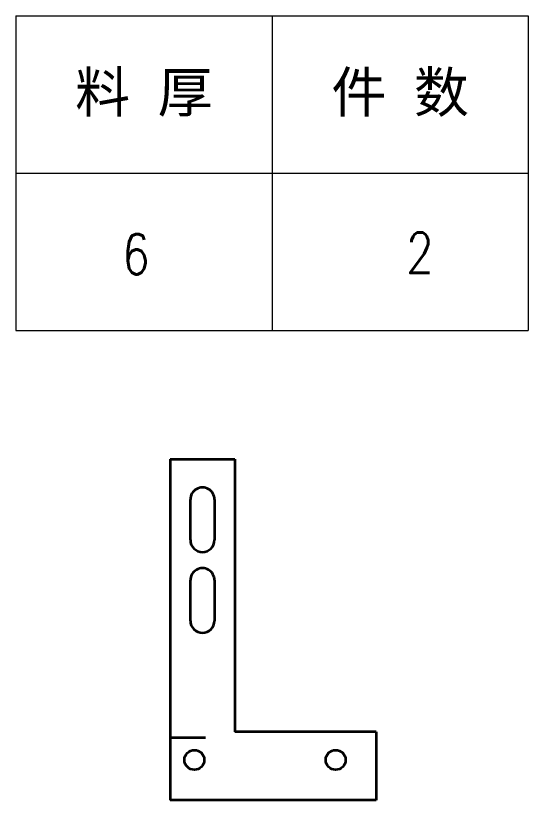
# Model space of a CAD drawing. Header units: millimetres. Extents: x -50043 to 104182, y -50696 to 36662.
# Drawn here: x -46472.1 to -46345.1, y 36135.6 to 36330 of the extents above; entities that cross this region are included whole.
import ezdxf
from ezdxf.enums import TextEntityAlignment as Align

# ---------------------------------------------------------------- set-up
doc = ezdxf.new("R2010")
doc.units = ezdxf.units.MM
doc.header["$LTSCALE"] = 0.5
doc.layers.add('标注线', color=3, linetype='Continuous', lineweight=18)
doc.styles.add('DIM', font='romans.shx', dxfattribs={"width": 0.8, "bigfont": 'bigfont.shx'})
doc.styles.get("Standard").update_dxf_attribs({"font": 'simplex.shx'})

# ---------------------------------------------------------------- blocks, each defined once
blk = doc.blocks.new('*T302')
at = {"color": 0, "linetype": 'ByBlock', "lineweight": -2, "transparency": 16777216}
for p, q in [((0, 0), (127, 0)), ((0, 0), (0, -78)), ((63.5, 0), (63.5, -78)), ((127, 0), (127, -78)), ((0, -39), (127, -39)), ((0, -78), (127, -78))]:
    blk.add_line(p, q, dxfattribs=at)
at = {"color": 0, "transparency": 16777216, "char_height": 10, "width": 60.5, "attachment_point": 5}
for s, insert in [('{\\fSimSun|b0|i0|c134|p2;料 厚}', (31.75, -19.5)), ('{\\fSimSun|b0|i0|c134|p2;件 数}', (95.25, -19.5))]:
    blk.add_mtext(s, dxfattribs=dict(at, insert=insert))
blk = doc.blocks.new('拆图参数')
blk.add_blockref('*T302', (-63.5, 78))
at = {"style": 'DIM', "width": 0.8}
blk.add_attdef('6', text='', height=10, dxfattribs=at).set_placement((-37.13, 18.91), align=Align.MIDDLE_LEFT)
blk.add_attdef('1', text='', height=10, dxfattribs=at).set_placement((36.65, 19.27), align=Align.MIDDLE_CENTER)

msp = doc.modelspace()

# ---------------------------------------------------------------- linework, layer by layer
at = {"color": 7, "lineweight": 35}
for p, q in [((-46433.855, 36220.126), (-46433.855, 36135.626)), ((-46417.855, 36220.126), (-46417.855, 36152.626)), ((-46425.124, 36151.084), (-46433.855, 36151.084)), ((-46382.855, 36152.626), (-46417.855, 36152.626)), ((-46382.855, 36135.626), (-46433.855, 36135.626))]:
    msp.add_line(p, q, dxfattribs=at)
at = {"color": 7, "lineweight": 35, "ltscale": 0.4}
msp.add_line((-46433.855, 36220.126), (-46417.855, 36220.126), dxfattribs=at)
at = {"color": 7, "lineweight": 35, "ltscale": 0.25}
for p, q in [((-46428.855, 36200.126), (-46428.855, 36210.126)), ((-46422.855, 36210.126), (-46422.855, 36200.126)), ((-46428.855, 36180.126), (-46428.855, 36190.126)), ((-46422.855, 36190.126), (-46422.855, 36180.126))]:
    msp.add_line(p, q, dxfattribs=at)
at = {"color": 7, "lineweight": 35, "ltscale": 0.425}
msp.add_line((-46382.855, 36152.626), (-46382.855, 36135.626), dxfattribs=at)
at = {"color": 7, "lineweight": 35}
for centre in [(-46427.855, 36145.626), (-46392.855, 36145.626)]:
    msp.add_circle(centre, 2.459, dxfattribs=at)
for centre, start, end in [((-46425.855, 36210.126), 0, 180.00001), ((-46425.855, 36200.126), 180.00001, 0), ((-46425.855, 36190.126), 0, 180.00001), ((-46425.855, 36180.126), 180.00001, 0)]:
    msp.add_arc(centre, 3, start, end, dxfattribs=at)

# ---------------------------------------------------------------- block references
at = {"layer": '标注线'}
msp.add_blockref('拆图参数', (-46408.625, 36252.006), dxfattribs=at).add_auto_attribs({'1': '2', '6': '6'})

doc.saveas('drawing.dxf')
